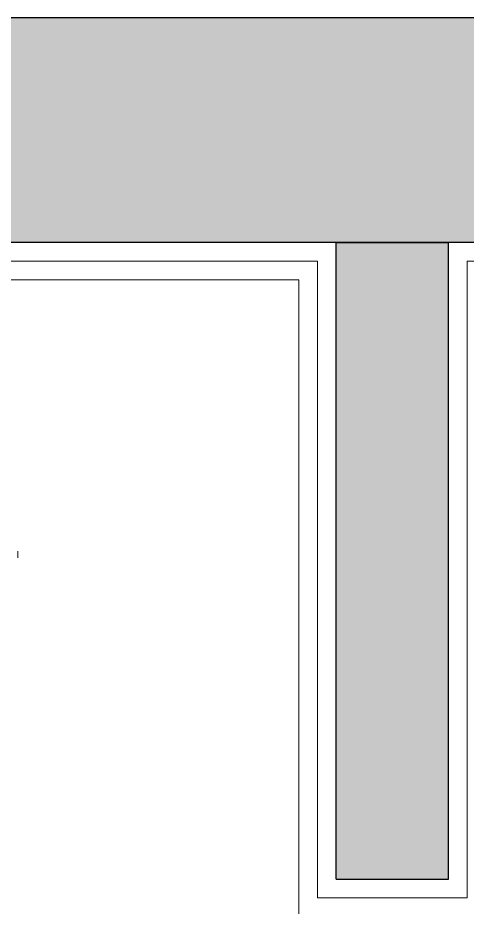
# Model space of a CAD drawing. Header units: inches. Extents: x 211391 to 214260, y -106888 to -102532.
# Drawn here: x 213439.64 to 213457.64, y -103935.67 to -103900.04 of the extents above; entities that cross this region are included whole.
import ezdxf

# ---------------------------------------------------------------- set-up
doc = ezdxf.new("R2010")
doc.units = ezdxf.units.IN
doc.header["$MEASUREMENT"] = 0
for name, color, linetype, lineweight in [('FIXTURES', 8, 'Continuous', 9), ('HATCH', 251, 'Continuous', 13), ('STONE', 1, 'Continuous', 18), ('WALL', 5, 'Continuous', 25)]:
    doc.layers.add(name, color=color, linetype=linetype, lineweight=lineweight)

# ---------------------------------------------------------------- blocks, each defined once
blk = doc.blocks.new('ETJHTEj')
at = {"layer": 'FIXTURES', "color": 252, "extrusion": (-2.05085e-07, 7.76119e-08, 1)}
blk.add_line((1144.103, 548.881, 0), (1144.103, 548.62, 0), dxfattribs=at)

msp = doc.modelspace()

# ---------------------------------------------------------------- hatches: boundary and pattern name
at = {"layer": 'HATCH', "ltscale": 15}
h = msp.add_hatch(color=256, dxfattribs=at)
h.dxf.hatch_style = 1
h.paths.add_polyline_path([(213461.389, -103900.041), (213408.888, -103900.041), (213408.888, -103909.041), (213461.389, -103909.041)])
at = {"layer": 'HATCH', "ltscale": 25}
h = msp.add_hatch(color=256, dxfattribs=at)
h.dxf.hatch_style = 1
h.paths.add_polyline_path([(213456.889, -103909.041), (213452.389, -103909.041), (213452.389, -103934.541), (213456.889, -103934.541)])

# ---------------------------------------------------------------- linework, layer by layer
at = {"layer": 'STONE'}
for points in [[(213460.639, -103909.042), (213460.639, -103909.792), (213457.639, -103909.792), (213457.639, -103935.291), (213451.639, -103935.291), (213451.639, -103909.791), (213409.638, -103909.791)], [(213461.389, -103909.042), (213461.389, -103910.542), (213458.389, -103910.542), (213458.389, -103936.041), (213450.889, -103936.041), (213450.889, -103910.541), (213410.388, -103910.541)]]:
    msp.add_lwpolyline(points, dxfattribs=at)
at = {"layer": 'WALL', "ltscale": 20}
for p, q in [((213461.389, -103900.042), (213408.888, -103900.041)), ((213461.389, -103909.042), (213408.888, -103909.041))]:
    msp.add_line(p, q, dxfattribs=at)
at = {"layer": 'WALL', "ltscale": 25}
for p, q in [((213452.389, -103934.541), (213452.389, -103909.041)), ((213452.389, -103909.041), (213456.889, -103909.041)), ((213456.889, -103934.541), (213456.889, -103909.041)), ((213452.389, -103934.541), (213456.889, -103934.541))]:
    msp.add_line(p, q, dxfattribs=at)

# ---------------------------------------------------------------- block references
at = {"layer": 'FIXTURES', "rotation": 180}
msp.add_blockref('ETJHTEj', (214583.741, -103372.788), dxfattribs=at)

doc.saveas('drawing.dxf')
